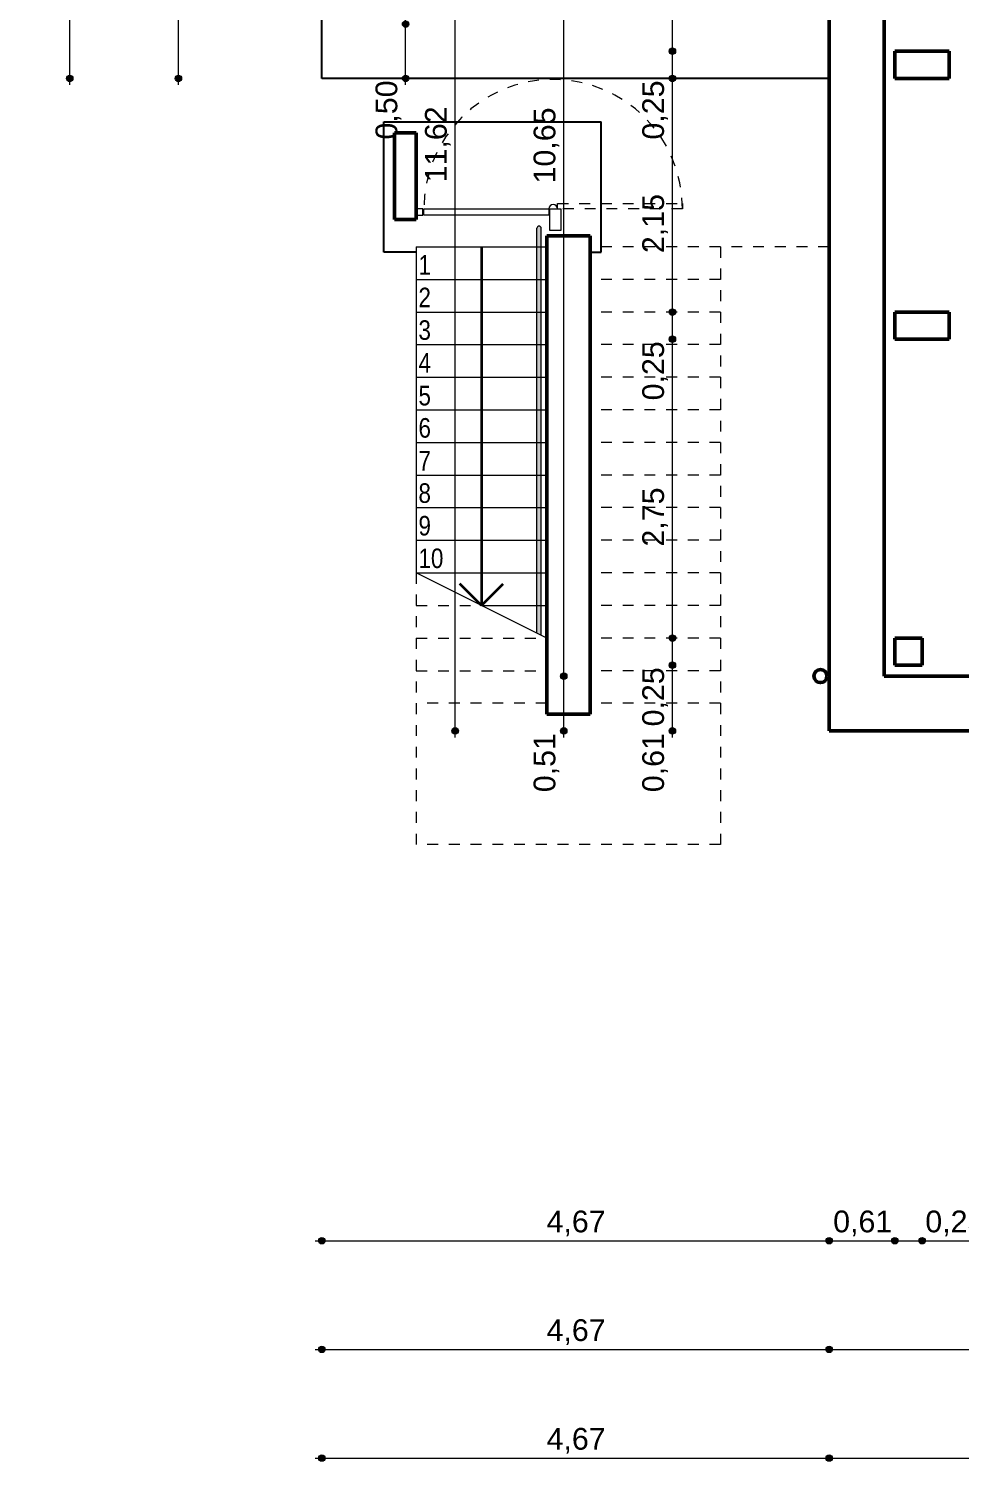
# Model space of a CAD drawing. Header units: metres. Extents: x -328 to 105, y 376 to 433.
# Drawn here: x -146.43 to -137.85, y 377.69 to 390.87 of the extents above; entities that cross this region are included whole.
import ezdxf

# ---------------------------------------------------------------- set-up
doc = ezdxf.new("R2010")
doc.units = ezdxf.units.M
doc.header["$MEASUREMENT"] = 0
doc.linetypes.add('Tratteggio 0.6-0.6 mm', pattern=[0.12, 0.06, -0.06])
for name, color, linetype in [('00 Muri SEZ 00', 7, 'Continuous'), ('00 NON sezionato 00', 7, 'Continuous'), ('00 Pilastri', 7, 'Continuous'), ('00 QuoteGEN 1_100', 7, 'Continuous'), ('00 Scala EXT Corrimano', 7, 'Continuous'), ('00 Scala EXT Gradini', 7, 'Continuous'), ('00 Scala PT Gradini', 7, 'Continuous'), ('00 ScalaEXT Cancello', 7, 'Continuous'), ('00 ScalaEXT Muri SEZ', 7, 'Continuous'), ('00 ScalaEXT NON Sezionato', 7, 'Continuous')]:
    doc.layers.add(name, color=color, linetype=linetype)
doc.styles.add('GENERATED_STYLE_1', font='')
doc.styles.add('GENERATED_STYLE_2', font='')
doc.styles.get('GENERATED_STYLE_1').set_extended_font_data('Arial')
doc.styles.get('GENERATED_STYLE_2').set_extended_font_data('Arial Narrow')
doc.dimstyles.new('GENERATED_STYLE__1', dxfattribs={"dimtxt": 0.2, "dimasz": 0.114, "dimexe": 0.18, "dimexo": 0.0625, "dimgap": 0.09, "dimtad": 1, "dimtih": 1, "dimtoh": 1, "dimzin": 0, "dimdsep": 46, "dimtxsty": 'GENERATED_STYLE_1', "dimblk": 'ARROWHEAD_11', "dimblk1": 'ARROWHEAD_11', "dimblk2": 'ARROWHEAD_11', "dimcen": 0.09, "dimse1": 1, "dimse2": 1, "dimclrd": 10, "dimclre": 10, "dimclrt": 10, "dimazin": 0, "dimtfac": 1, "dimtdec": 4, "dimtmove": 0, "dimatfit": 3, "dimfxl": 1, "dimtolj": 1, "dimtzin": 0, "dimarcsym": 0})
doc.dimstyles.new('GENERATED_STYLE__3', dxfattribs={"dimtxt": 0.2, "dimasz": 0.114, "dimexe": 0.18, "dimexo": 0.0625, "dimgap": 0.09, "dimtad": 1, "dimzin": 0, "dimdsep": 46, "dimtxsty": 'GENERATED_STYLE_1', "dimblk": 'ARROWHEAD_11', "dimblk1": 'ARROWHEAD_11', "dimblk2": 'ARROWHEAD_11', "dimcen": 0.09, "dimse1": 1, "dimse2": 1, "dimclrd": 10, "dimclre": 10, "dimclrt": 10, "dimazin": 0, "dimtfac": 1, "dimtdec": 4, "dimtmove": 0, "dimatfit": 3, "dimfxl": 1, "dimtolj": 1, "dimtzin": 0, "dimarcsym": 0})
doc.dimstyles.new('GENERATED_STYLE__4', dxfattribs={"dimtxt": 0.2, "dimasz": 0.114, "dimexe": 0.18, "dimexo": 0.0625, "dimgap": 0.09, "dimtad": 1, "dimzin": 0, "dimdsep": 46, "dimtxsty": 'GENERATED_STYLE_1', "dimblk": 'ARROWHEAD_11', "dimblk1": 'ARROWHEAD_11', "dimblk2": 'ARROWHEAD_11', "dimcen": 0.09, "dimse1": 1, "dimse2": 1, "dimclrd": 10, "dimclre": 10, "dimclrt": 10, "dimazin": 0, "dimtfac": 1, "dimtdec": 4, "dimtmove": 2, "dimatfit": 3, "dimfxl": 1, "dimtolj": 1, "dimtzin": 0, "dimarcsym": 0})
doc.dimstyles.new('GENERATED_STYLE__5', dxfattribs={"dimtxt": 0.25, "dimasz": 0.114, "dimexe": 0.18, "dimexo": 0.0625, "dimgap": 0.09, "dimtad": 1, "dimzin": 0, "dimdsep": 46, "dimtxsty": 'GENERATED_STYLE_1', "dimblk": 'ARROWHEAD_11', "dimblk1": 'ARROWHEAD_11', "dimblk2": 'ARROWHEAD_11', "dimcen": 0.09, "dimse1": 1, "dimse2": 1, "dimclrd": 10, "dimclre": 10, "dimclrt": 10, "dimazin": 0, "dimtfac": 1, "dimtdec": 4, "dimtmove": 0, "dimatfit": 3, "dimfxl": 1, "dimtolj": 1, "dimtzin": 0, "dimarcsym": 0})

# ---------------------------------------------------------------- blocks, each defined once
blk = doc.blocks.new('Linea_4', base_point=(-142.261, 388.867))
at = {"layer": '00 Scala EXT Gradini', "color": 181, "linetype": 'Continuous', "lineweight": 35}
for p, q in [((-142.261, 388.867), (-142.261, 385.567)), ((-142.261, 385.567), (-142.461, 385.767)), ((-142.261, 385.567), (-142.061, 385.767))]:
    blk.add_line(p, q, dxfattribs=at)
blk = doc.blocks.new('*D37')
at = {"layer": '00 QuoteGEN 1_100', "linetype": 'Continuous', "lineweight": 18}
for points in [[(-140.534, 385.017), (-140.532, 385.005), (-140.525, 384.995), (-140.515, 384.989), (-140.504, 384.987), (-140.492, 384.989), (-140.483, 384.995), (-140.476, 385.005), (-140.474, 385.017), (-140.476, 385.028), (-140.483, 385.038), (-140.492, 385.044), (-140.504, 385.047), (-140.515, 385.044), (-140.525, 385.038), (-140.532, 385.028)], [(-140.534, 384.412), (-140.532, 384.4), (-140.525, 384.39), (-140.515, 384.384), (-140.504, 384.382), (-140.492, 384.384), (-140.483, 384.39), (-140.476, 384.4), (-140.474, 384.412), (-140.476, 384.423), (-140.483, 384.433), (-140.492, 384.439), (-140.504, 384.442), (-140.515, 384.439), (-140.525, 384.433), (-140.532, 384.423)]]:
    blk.add_hatch(color=10, dxfattribs=at).paths.add_polyline_path(points)
at = {"layer": '00 QuoteGEN 1_100', "color": 10, "linetype": 'Continuous', "lineweight": 18}
for p, q in [((-140.504, 384.442), (-140.504, 384.987)), ((-140.504, 384.352), (-140.504, 384.382))]:
    blk.add_line(p, q, dxfattribs=at)
for centre in [(-140.504, 385.017), (-140.504, 384.412)]:
    blk.add_circle(centre, 0.03, dxfattribs=at)
at = {"layer": '00 QuoteGEN 1_100', "color": 10, "lineweight": 18, "char_height": 0.2, "attachment_point": 7, "rotation": 90, "style": 'GENERATED_STYLE_1'}
for s, insert in [('\\A1;{\\pql;\\fArial|b0|i0|c0|p34;0,25}', (-140.544, 384.454)), ('\\A1;{\\pql;\\fArial|b0|i0|c0|p34;0,61}', (-140.544, 383.849))]:
    blk.add_mtext(s, dxfattribs=dict(at, insert=insert))
blk = doc.blocks.new('ARROWHEAD_11')
at = {"color": 0, "linetype": 'Continuous', "lineweight": 0}
blk.add_line((0, 0), (-1, 0), dxfattribs=at)
at = {"color": 0, "linetype": 'Continuous', "lineweight": 0, "const_width": 0.25, "flags": 128}
blk.add_lwpolyline([(-0.125, 0, 1), (0.125, 0, 1)], format="xyb", close=True, dxfattribs=at)
blk = doc.blocks.new('*D38')
at = {"layer": '00 QuoteGEN 1_100', "linetype": 'Continuous', "lineweight": 18}
for points in [[(-140.534, 385.267), (-140.532, 385.255), (-140.525, 385.245), (-140.515, 385.239), (-140.504, 385.237), (-140.492, 385.239), (-140.483, 385.245), (-140.476, 385.255), (-140.474, 385.267), (-140.476, 385.278), (-140.483, 385.288), (-140.492, 385.294), (-140.504, 385.297), (-140.515, 385.294), (-140.525, 385.288), (-140.532, 385.278)], [(-140.534, 385.017), (-140.532, 385.005), (-140.525, 384.995), (-140.515, 384.989), (-140.504, 384.987), (-140.492, 384.989), (-140.483, 384.995), (-140.476, 385.005), (-140.474, 385.017), (-140.476, 385.028), (-140.483, 385.038), (-140.492, 385.044), (-140.504, 385.047), (-140.515, 385.044), (-140.525, 385.038), (-140.532, 385.028)]]:
    blk.add_hatch(color=10, dxfattribs=at).paths.add_polyline_path(points)
at = {"layer": '00 QuoteGEN 1_100', "color": 10, "linetype": 'Continuous', "lineweight": 18}
blk.add_line((-140.504, 385.047), (-140.504, 385.237), dxfattribs=at)
for centre in [(-140.504, 385.267), (-140.504, 385.017)]:
    blk.add_circle(centre, 0.03, dxfattribs=at)
blk = doc.blocks.new('*D39')
at = {"layer": '00 QuoteGEN 1_100', "linetype": 'Continuous', "lineweight": 18}
for points in [[(-140.534, 388.017), (-140.532, 388.005), (-140.525, 387.995), (-140.515, 387.989), (-140.504, 387.987), (-140.492, 387.989), (-140.483, 387.995), (-140.476, 388.005), (-140.474, 388.017), (-140.476, 388.028), (-140.483, 388.038), (-140.492, 388.044), (-140.504, 388.047), (-140.515, 388.044), (-140.525, 388.038), (-140.532, 388.028)], [(-140.534, 385.267), (-140.532, 385.255), (-140.525, 385.245), (-140.515, 385.239), (-140.504, 385.237), (-140.492, 385.239), (-140.483, 385.245), (-140.476, 385.255), (-140.474, 385.267), (-140.476, 385.278), (-140.483, 385.288), (-140.492, 385.294), (-140.504, 385.297), (-140.515, 385.294), (-140.525, 385.288), (-140.532, 385.278)]]:
    blk.add_hatch(color=10, dxfattribs=at).paths.add_polyline_path(points)
at = {"layer": '00 QuoteGEN 1_100', "color": 10, "linetype": 'Continuous', "lineweight": 18}
blk.add_line((-140.504, 385.297), (-140.504, 387.987), dxfattribs=at)
for centre in [(-140.504, 388.017), (-140.504, 385.267)]:
    blk.add_circle(centre, 0.03, dxfattribs=at)
at = {"layer": '00 QuoteGEN 1_100', "color": 10, "lineweight": 18, "char_height": 0.2, "attachment_point": 7, "rotation": 90, "style": 'GENERATED_STYLE_1'}
for s, insert in [('\\A1;{\\pql;\\fArial|b0|i0|c0|p34;0,25}', (-140.544, 387.454)), ('\\A1;{\\pql;\\fArial|b0|i0|c0|p34;2,75}', (-140.544, 386.109))]:
    blk.add_mtext(s, dxfattribs=dict(at, insert=insert))
blk = doc.blocks.new('*D40')
at = {"layer": '00 QuoteGEN 1_100', "linetype": 'Continuous', "lineweight": 18}
for points in [[(-140.534, 388.267), (-140.532, 388.255), (-140.525, 388.245), (-140.515, 388.239), (-140.504, 388.237), (-140.492, 388.239), (-140.483, 388.245), (-140.476, 388.255), (-140.474, 388.267), (-140.476, 388.278), (-140.483, 388.288), (-140.492, 388.294), (-140.504, 388.297), (-140.515, 388.294), (-140.525, 388.288), (-140.532, 388.278)], [(-140.534, 388.017), (-140.532, 388.005), (-140.525, 387.995), (-140.515, 387.989), (-140.504, 387.987), (-140.492, 387.989), (-140.483, 387.995), (-140.476, 388.005), (-140.474, 388.017), (-140.476, 388.028), (-140.483, 388.038), (-140.492, 388.044), (-140.504, 388.047), (-140.515, 388.044), (-140.525, 388.038), (-140.532, 388.028)]]:
    blk.add_hatch(color=10, dxfattribs=at).paths.add_polyline_path(points)
at = {"layer": '00 QuoteGEN 1_100', "color": 10, "linetype": 'Continuous', "lineweight": 18}
blk.add_line((-140.504, 388.047), (-140.504, 388.237), dxfattribs=at)
for centre in [(-140.504, 388.267), (-140.504, 388.017)]:
    blk.add_circle(centre, 0.03, dxfattribs=at)
blk = doc.blocks.new('*D41')
at = {"layer": '00 QuoteGEN 1_100', "linetype": 'Continuous', "lineweight": 18}
for points in [[(-140.534, 390.417), (-140.532, 390.405), (-140.525, 390.395), (-140.515, 390.389), (-140.504, 390.387), (-140.492, 390.389), (-140.483, 390.395), (-140.476, 390.405), (-140.474, 390.417), (-140.476, 390.428), (-140.483, 390.438), (-140.492, 390.444), (-140.504, 390.447), (-140.515, 390.444), (-140.525, 390.438), (-140.532, 390.428)], [(-140.534, 388.267), (-140.532, 388.255), (-140.525, 388.245), (-140.515, 388.239), (-140.504, 388.237), (-140.492, 388.239), (-140.483, 388.245), (-140.476, 388.255), (-140.474, 388.267), (-140.476, 388.278), (-140.483, 388.288), (-140.492, 388.294), (-140.504, 388.297), (-140.515, 388.294), (-140.525, 388.288), (-140.532, 388.278)]]:
    blk.add_hatch(color=10, dxfattribs=at).paths.add_polyline_path(points)
at = {"layer": '00 QuoteGEN 1_100', "color": 10, "linetype": 'Continuous', "lineweight": 18}
blk.add_line((-140.504, 388.297), (-140.504, 390.387), dxfattribs=at)
for centre in [(-140.504, 390.417), (-140.504, 388.267)]:
    blk.add_circle(centre, 0.03, dxfattribs=at)
at = {"layer": '00 QuoteGEN 1_100', "color": 10, "lineweight": 18, "char_height": 0.2, "attachment_point": 7, "rotation": 90, "style": 'GENERATED_STYLE_1'}
for s, insert in [('\\A1;{\\pql;\\fArial|b0|i0|c0|p34;0,25}', (-140.544, 389.854)), ('\\A1;{\\pql;\\fArial|b0|i0|c0|p34;2,15}', (-140.544, 388.809))]:
    blk.add_mtext(s, dxfattribs=dict(at, insert=insert))
blk = doc.blocks.new('*D42')
at = {"layer": '00 QuoteGEN 1_100', "linetype": 'Continuous', "lineweight": 18}
for points in [[(-140.534, 390.667), (-140.532, 390.655), (-140.525, 390.645), (-140.515, 390.639), (-140.504, 390.637), (-140.492, 390.639), (-140.483, 390.645), (-140.476, 390.655), (-140.474, 390.667), (-140.476, 390.678), (-140.483, 390.688), (-140.492, 390.694), (-140.504, 390.697), (-140.515, 390.694), (-140.525, 390.688), (-140.532, 390.678)], [(-140.534, 390.417), (-140.532, 390.405), (-140.525, 390.395), (-140.515, 390.389), (-140.504, 390.387), (-140.492, 390.389), (-140.483, 390.395), (-140.476, 390.405), (-140.474, 390.417), (-140.476, 390.428), (-140.483, 390.438), (-140.492, 390.444), (-140.504, 390.447), (-140.515, 390.444), (-140.525, 390.438), (-140.532, 390.428)]]:
    blk.add_hatch(color=10, dxfattribs=at).paths.add_polyline_path(points)
at = {"layer": '00 QuoteGEN 1_100', "color": 10, "linetype": 'Continuous', "lineweight": 18}
blk.add_line((-140.504, 390.447), (-140.504, 390.637), dxfattribs=at)
for centre in [(-140.504, 390.667), (-140.504, 390.417)]:
    blk.add_circle(centre, 0.03, dxfattribs=at)
blk = doc.blocks.new('*D43')
at = {"layer": '00 QuoteGEN 1_100', "linetype": 'Continuous', "lineweight": 18}
for points in [[(-140.534, 395.217), (-140.532, 395.205), (-140.525, 395.195), (-140.515, 395.189), (-140.504, 395.187), (-140.492, 395.189), (-140.483, 395.195), (-140.476, 395.205), (-140.474, 395.217), (-140.476, 395.228), (-140.483, 395.238), (-140.492, 395.244), (-140.504, 395.247), (-140.515, 395.244), (-140.525, 395.238), (-140.532, 395.228)], [(-140.534, 390.667), (-140.532, 390.655), (-140.525, 390.645), (-140.515, 390.639), (-140.504, 390.637), (-140.492, 390.639), (-140.483, 390.645), (-140.476, 390.655), (-140.474, 390.667), (-140.476, 390.678), (-140.483, 390.688), (-140.492, 390.694), (-140.504, 390.697), (-140.515, 390.694), (-140.525, 390.688), (-140.532, 390.678)]]:
    blk.add_hatch(color=10, dxfattribs=at).paths.add_polyline_path(points)
at = {"layer": '00 QuoteGEN 1_100', "color": 10, "linetype": 'Continuous', "lineweight": 18}
blk.add_line((-140.504, 390.697), (-140.504, 395.187), dxfattribs=at)
for centre in [(-140.504, 395.217), (-140.504, 390.667)]:
    blk.add_circle(centre, 0.03, dxfattribs=at)
at = {"layer": '00 QuoteGEN 1_100', "color": 10, "lineweight": 18, "char_height": 0.2, "attachment_point": 7, "rotation": 90, "style": 'GENERATED_STYLE_1'}
for s, insert in [('\\A1;{\\pql;\\fArial|b0|i0|c0|p34;0,25}', (-140.544, 394.654)), ('\\A1;{\\pql;\\fArial|b0|i0|c0|p34;4,55}', (-140.544, 392.409))]:
    blk.add_mtext(s, dxfattribs=dict(at, insert=insert))
blk = doc.blocks.new('*D46')
at = {"layer": '00 QuoteGEN 1_100', "linetype": 'Continuous', "lineweight": 18}
for points in [[(-141.534, 384.917), (-141.532, 384.905), (-141.525, 384.895), (-141.515, 384.889), (-141.504, 384.887), (-141.492, 384.889), (-141.483, 384.895), (-141.476, 384.905), (-141.474, 384.917), (-141.476, 384.928), (-141.483, 384.938), (-141.492, 384.944), (-141.504, 384.947), (-141.515, 384.944), (-141.525, 384.938), (-141.532, 384.928)], [(-141.534, 384.412), (-141.532, 384.4), (-141.525, 384.39), (-141.515, 384.384), (-141.504, 384.382), (-141.492, 384.384), (-141.483, 384.39), (-141.476, 384.4), (-141.474, 384.412), (-141.476, 384.423), (-141.483, 384.433), (-141.492, 384.439), (-141.504, 384.442), (-141.515, 384.439), (-141.525, 384.433), (-141.532, 384.423)]]:
    blk.add_hatch(color=10, dxfattribs=at).paths.add_polyline_path(points)
at = {"layer": '00 QuoteGEN 1_100', "color": 10, "linetype": 'Continuous', "lineweight": 18}
for p, q in [((-141.504, 384.442), (-141.504, 384.887)), ((-141.504, 384.352), (-141.504, 384.382))]:
    blk.add_line(p, q, dxfattribs=at)
for centre in [(-141.504, 384.917), (-141.504, 384.412)]:
    blk.add_circle(centre, 0.03, dxfattribs=at)
at = {"layer": '00 QuoteGEN 1_100', "color": 10, "lineweight": 18, "insert": (-141.544, 383.849), "char_height": 0.2, "attachment_point": 7, "rotation": 90, "style": 'GENERATED_STYLE_1'}
blk.add_mtext('\\A1;{\\pql;\\fArial|b0|i0|c0|p34;0,51}', dxfattribs=at)
blk = doc.blocks.new('*D47')
at = {"layer": '00 QuoteGEN 1_100', "linetype": 'Continuous', "lineweight": 18}
for points in [[(-141.534, 395.567), (-141.532, 395.555), (-141.525, 395.545), (-141.515, 395.539), (-141.504, 395.537), (-141.492, 395.539), (-141.483, 395.545), (-141.476, 395.555), (-141.474, 395.567), (-141.476, 395.578), (-141.483, 395.588), (-141.492, 395.594), (-141.504, 395.597), (-141.515, 395.594), (-141.525, 395.588), (-141.532, 395.578)], [(-141.534, 384.917), (-141.532, 384.905), (-141.525, 384.895), (-141.515, 384.889), (-141.504, 384.887), (-141.492, 384.889), (-141.483, 384.895), (-141.476, 384.905), (-141.474, 384.917), (-141.476, 384.928), (-141.483, 384.938), (-141.492, 384.944), (-141.504, 384.947), (-141.515, 384.944), (-141.525, 384.938), (-141.532, 384.928)]]:
    blk.add_hatch(color=10, dxfattribs=at).paths.add_polyline_path(points)
at = {"layer": '00 QuoteGEN 1_100', "color": 10, "linetype": 'Continuous', "lineweight": 18}
blk.add_line((-141.504, 384.947), (-141.504, 395.537), dxfattribs=at)
for centre in [(-141.504, 395.567), (-141.504, 384.917)]:
    blk.add_circle(centre, 0.03, dxfattribs=at)
at = {"layer": '00 QuoteGEN 1_100', "color": 10, "lineweight": 18, "char_height": 0.2, "attachment_point": 7, "rotation": 90, "style": 'GENERATED_STYLE_1'}
for s, insert in [('\\A1;{\\pql;\\fArial|b0|i0|c0|p34;0,46}', (-141.544, 395.004)), ('\\A1;{\\pql;\\fArial|b0|i0|c0|p34;10,65}', (-141.544, 389.45))]:
    blk.add_mtext(s, dxfattribs=dict(at, insert=insert))
blk = doc.blocks.new('*D49')
at = {"layer": '00 QuoteGEN 1_100', "linetype": 'Continuous', "lineweight": 18}
for points in [[(-142.534, 396.027), (-142.532, 396.015), (-142.525, 396.005), (-142.515, 395.999), (-142.504, 395.997), (-142.492, 395.999), (-142.483, 396.005), (-142.476, 396.015), (-142.474, 396.027), (-142.476, 396.038), (-142.483, 396.048), (-142.492, 396.054), (-142.504, 396.057), (-142.515, 396.054), (-142.525, 396.048), (-142.532, 396.038)], [(-142.534, 384.412), (-142.532, 384.4), (-142.525, 384.39), (-142.515, 384.384), (-142.504, 384.382), (-142.492, 384.384), (-142.483, 384.39), (-142.476, 384.4), (-142.474, 384.412), (-142.476, 384.423), (-142.483, 384.433), (-142.492, 384.439), (-142.504, 384.442), (-142.515, 384.439), (-142.525, 384.433), (-142.532, 384.423)]]:
    blk.add_hatch(color=10, dxfattribs=at).paths.add_polyline_path(points)
at = {"layer": '00 QuoteGEN 1_100', "color": 10, "linetype": 'Continuous', "lineweight": 18}
for p, q in [((-142.504, 396.057), (-142.504, 396.087)), ((-142.504, 384.442), (-142.504, 395.997)), ((-142.504, 384.352), (-142.504, 384.382))]:
    blk.add_line(p, q, dxfattribs=at)
for centre in [(-142.504, 396.027), (-142.504, 384.412)]:
    blk.add_circle(centre, 0.03, dxfattribs=at)
at = {"layer": '00 QuoteGEN 1_100', "color": 10, "lineweight": 18, "insert": (-142.544, 389.46), "char_height": 0.2, "attachment_point": 7, "rotation": 90, "style": 'GENERATED_STYLE_1'}
blk.add_mtext('\\A1;{\\pql;\\fArial|b0|i0|c0|p34;11,62}', dxfattribs=at)
blk = doc.blocks.new('*D50')
at = {"layer": '00 QuoteGEN 1_100', "linetype": 'Continuous', "lineweight": 18}
for points in [[(-145.081, 397.742), (-145.079, 397.73), (-145.072, 397.72), (-145.062, 397.714), (-145.051, 397.712), (-145.04, 397.714), (-145.03, 397.72), (-145.023, 397.73), (-145.021, 397.742), (-145.023, 397.753), (-145.03, 397.763), (-145.04, 397.769), (-145.051, 397.772), (-145.062, 397.769), (-145.072, 397.763), (-145.079, 397.753)], [(-145.081, 390.417), (-145.079, 390.405), (-145.072, 390.395), (-145.062, 390.389), (-145.051, 390.387), (-145.04, 390.389), (-145.03, 390.395), (-145.023, 390.405), (-145.021, 390.417), (-145.023, 390.428), (-145.03, 390.438), (-145.04, 390.444), (-145.051, 390.447), (-145.062, 390.444), (-145.072, 390.438), (-145.079, 390.428)]]:
    blk.add_hatch(color=10, dxfattribs=at).paths.add_polyline_path(points)
at = {"layer": '00 QuoteGEN 1_100', "color": 10, "linetype": 'Continuous', "lineweight": 18}
for p, q in [((-145.051, 390.447), (-145.051, 397.712)), ((-145.051, 390.357), (-145.051, 390.387))]:
    blk.add_line(p, q, dxfattribs=at)
for centre in [(-145.051, 397.742), (-145.051, 390.417)]:
    blk.add_circle(centre, 0.03, dxfattribs=at)
at = {"layer": '00 QuoteGEN 1_100', "color": 10, "lineweight": 18, "insert": (-145.101, 393.746), "char_height": 0.25, "attachment_point": 7, "rotation": 90, "style": 'GENERATED_STYLE_1'}
blk.add_mtext('\\A1;{\\pql;\\fArial|b0|i0|c0|p34;7,33}', dxfattribs=at)
blk = doc.blocks.new('*D52')
at = {"layer": '00 QuoteGEN 1_100', "linetype": 'Continuous', "lineweight": 18}
for points in [[(-143.761, 378.722), (-143.759, 378.71), (-143.752, 378.701), (-143.742, 378.694), (-143.731, 378.692), (-143.719, 378.694), (-143.71, 378.701), (-143.703, 378.71), (-143.701, 378.722), (-143.703, 378.733), (-143.71, 378.743), (-143.719, 378.75), (-143.731, 378.752), (-143.742, 378.75), (-143.752, 378.743), (-143.759, 378.733)], [(-139.091, 378.722), (-139.089, 378.71), (-139.082, 378.701), (-139.072, 378.694), (-139.061, 378.692), (-139.049, 378.694), (-139.04, 378.701), (-139.033, 378.71), (-139.031, 378.722), (-139.033, 378.733), (-139.04, 378.743), (-139.049, 378.75), (-139.061, 378.752), (-139.072, 378.75), (-139.082, 378.743), (-139.089, 378.733)]]:
    blk.add_hatch(color=10, dxfattribs=at).paths.add_polyline_path(points)
at = {"layer": '00 QuoteGEN 1_100', "color": 10, "linetype": 'Continuous', "lineweight": 18}
for p, q in [((-143.791, 378.722), (-143.761, 378.722)), ((-143.701, 378.722), (-139.091, 378.722))]:
    blk.add_line(p, q, dxfattribs=at)
for centre in [(-143.731, 378.722), (-139.061, 378.722)]:
    blk.add_circle(centre, 0.03, dxfattribs=at)
at = {"layer": '00 QuoteGEN 1_100', "color": 10, "lineweight": 18, "insert": (-141.662, 378.762), "char_height": 0.2, "attachment_point": 7, "style": 'GENERATED_STYLE_1'}
blk.add_mtext('\\A1;{\\pql;\\fArial|b0|i0|c0|p34;4,67}', dxfattribs=at)
blk = doc.blocks.new('*D53')
at = {"layer": '00 QuoteGEN 1_100', "linetype": 'Continuous', "lineweight": 18}
for points in [[(-139.091, 378.722), (-139.089, 378.71), (-139.082, 378.701), (-139.072, 378.694), (-139.061, 378.692), (-139.049, 378.694), (-139.04, 378.701), (-139.033, 378.71), (-139.031, 378.722), (-139.033, 378.733), (-139.04, 378.743), (-139.049, 378.75), (-139.061, 378.752), (-139.072, 378.75), (-139.082, 378.743), (-139.089, 378.733)], [(-129.511, 378.722), (-129.509, 378.71), (-129.502, 378.701), (-129.492, 378.694), (-129.481, 378.692), (-129.469, 378.694), (-129.46, 378.701), (-129.453, 378.71), (-129.451, 378.722), (-129.453, 378.733), (-129.46, 378.743), (-129.469, 378.75), (-129.481, 378.752), (-129.492, 378.75), (-129.502, 378.743), (-129.509, 378.733)]]:
    blk.add_hatch(color=10, dxfattribs=at).paths.add_polyline_path(points)
at = {"layer": '00 QuoteGEN 1_100', "color": 10, "linetype": 'Continuous', "lineweight": 18}
blk.add_line((-139.031, 378.722), (-129.511, 378.722), dxfattribs=at)
for centre in [(-139.061, 378.722), (-129.481, 378.722)]:
    blk.add_circle(centre, 0.03, dxfattribs=at)
at = {"layer": '00 QuoteGEN 1_100', "color": 10, "lineweight": 18, "insert": (-134.537, 378.762), "char_height": 0.2, "attachment_point": 7, "style": 'GENERATED_STYLE_1'}
blk.add_mtext('\\A1;{\\pql;\\fArial|b0|i0|c0|p34;9,58}', dxfattribs=at)
blk = doc.blocks.new('*D55')
at = {"layer": '00 QuoteGEN 1_100', "linetype": 'Continuous', "lineweight": 18}
for points in [[(-143.761, 379.722), (-143.759, 379.71), (-143.752, 379.701), (-143.742, 379.694), (-143.731, 379.692), (-143.719, 379.694), (-143.71, 379.701), (-143.703, 379.71), (-143.701, 379.722), (-143.703, 379.733), (-143.71, 379.743), (-143.719, 379.75), (-143.731, 379.752), (-143.742, 379.75), (-143.752, 379.743), (-143.759, 379.733)], [(-139.091, 379.722), (-139.089, 379.71), (-139.082, 379.701), (-139.072, 379.694), (-139.061, 379.692), (-139.049, 379.694), (-139.04, 379.701), (-139.033, 379.71), (-139.031, 379.722), (-139.033, 379.733), (-139.04, 379.743), (-139.049, 379.75), (-139.061, 379.752), (-139.072, 379.75), (-139.082, 379.743), (-139.089, 379.733)]]:
    blk.add_hatch(color=10, dxfattribs=at).paths.add_polyline_path(points)
at = {"layer": '00 QuoteGEN 1_100', "color": 10, "linetype": 'Continuous', "lineweight": 18}
for p, q in [((-143.791, 379.722), (-143.761, 379.722)), ((-143.701, 379.722), (-139.091, 379.722))]:
    blk.add_line(p, q, dxfattribs=at)
for centre in [(-143.731, 379.722), (-139.061, 379.722)]:
    blk.add_circle(centre, 0.03, dxfattribs=at)
at = {"layer": '00 QuoteGEN 1_100', "color": 10, "lineweight": 18, "insert": (-141.662, 379.762), "char_height": 0.2, "attachment_point": 7, "style": 'GENERATED_STYLE_1'}
blk.add_mtext('\\A1;{\\pql;\\fArial|b0|i0|c0|p34;4,67}', dxfattribs=at)
blk = doc.blocks.new('*D56')
at = {"layer": '00 QuoteGEN 1_100', "linetype": 'Continuous', "lineweight": 18}
for points in [[(-139.091, 379.722), (-139.089, 379.71), (-139.082, 379.701), (-139.072, 379.694), (-139.061, 379.692), (-139.049, 379.694), (-139.04, 379.701), (-139.033, 379.71), (-139.031, 379.722), (-139.033, 379.733), (-139.04, 379.743), (-139.049, 379.75), (-139.061, 379.752), (-139.072, 379.75), (-139.082, 379.743), (-139.089, 379.733)], [(-138.486, 379.722), (-138.484, 379.71), (-138.477, 379.701), (-138.467, 379.694), (-138.456, 379.692), (-138.444, 379.694), (-138.435, 379.701), (-138.428, 379.71), (-138.426, 379.722), (-138.428, 379.733), (-138.435, 379.743), (-138.444, 379.75), (-138.456, 379.752), (-138.467, 379.75), (-138.477, 379.743), (-138.484, 379.733)]]:
    blk.add_hatch(color=10, dxfattribs=at).paths.add_polyline_path(points)
at = {"layer": '00 QuoteGEN 1_100', "color": 10, "linetype": 'Continuous', "lineweight": 18}
blk.add_line((-139.031, 379.722), (-138.486, 379.722), dxfattribs=at)
for centre in [(-139.061, 379.722), (-138.456, 379.722)]:
    blk.add_circle(centre, 0.03, dxfattribs=at)
at = {"layer": '00 QuoteGEN 1_100', "color": 10, "lineweight": 18, "insert": (-139.024, 379.762), "char_height": 0.2, "attachment_point": 7, "style": 'GENERATED_STYLE_1'}
blk.add_mtext('\\A1;{\\pql;\\fArial|b0|i0|c0|p34;0,61}', dxfattribs=at)
blk = doc.blocks.new('*D57')
at = {"layer": '00 QuoteGEN 1_100', "linetype": 'Continuous', "lineweight": 18}
for points in [[(-138.486, 379.722), (-138.484, 379.71), (-138.477, 379.701), (-138.467, 379.694), (-138.456, 379.692), (-138.444, 379.694), (-138.435, 379.701), (-138.428, 379.71), (-138.426, 379.722), (-138.428, 379.733), (-138.435, 379.743), (-138.444, 379.75), (-138.456, 379.752), (-138.467, 379.75), (-138.477, 379.743), (-138.484, 379.733)], [(-138.236, 379.722), (-138.234, 379.71), (-138.227, 379.701), (-138.217, 379.694), (-138.206, 379.692), (-138.194, 379.694), (-138.185, 379.701), (-138.178, 379.71), (-138.176, 379.722), (-138.178, 379.733), (-138.185, 379.743), (-138.194, 379.75), (-138.206, 379.752), (-138.217, 379.75), (-138.227, 379.743), (-138.234, 379.733)]]:
    blk.add_hatch(color=10, dxfattribs=at).paths.add_polyline_path(points)
at = {"layer": '00 QuoteGEN 1_100', "color": 10, "linetype": 'Continuous', "lineweight": 18}
blk.add_line((-138.426, 379.722), (-138.236, 379.722), dxfattribs=at)
for centre in [(-138.456, 379.722), (-138.206, 379.722)]:
    blk.add_circle(centre, 0.03, dxfattribs=at)
blk = doc.blocks.new('*D58')
at = {"layer": '00 QuoteGEN 1_100', "linetype": 'Continuous', "lineweight": 18}
for points in [[(-138.236, 379.722), (-138.234, 379.71), (-138.227, 379.701), (-138.217, 379.694), (-138.206, 379.692), (-138.194, 379.694), (-138.185, 379.701), (-138.178, 379.71), (-138.176, 379.722), (-138.178, 379.733), (-138.185, 379.743), (-138.194, 379.75), (-138.206, 379.752), (-138.217, 379.75), (-138.227, 379.743), (-138.234, 379.733)], [(-134.286, 379.722), (-134.284, 379.71), (-134.277, 379.701), (-134.267, 379.694), (-134.256, 379.692), (-134.244, 379.694), (-134.235, 379.701), (-134.228, 379.71), (-134.226, 379.722), (-134.228, 379.733), (-134.235, 379.743), (-134.244, 379.75), (-134.256, 379.752), (-134.267, 379.75), (-134.277, 379.743), (-134.284, 379.733)]]:
    blk.add_hatch(color=10, dxfattribs=at).paths.add_polyline_path(points)
at = {"layer": '00 QuoteGEN 1_100', "color": 10, "linetype": 'Continuous', "lineweight": 18}
blk.add_line((-138.176, 379.722), (-134.286, 379.722), dxfattribs=at)
for centre in [(-138.206, 379.722), (-134.256, 379.722)]:
    blk.add_circle(centre, 0.03, dxfattribs=at)
at = {"layer": '00 QuoteGEN 1_100', "color": 10, "lineweight": 18, "char_height": 0.2, "attachment_point": 7, "style": 'GENERATED_STYLE_1'}
for s, insert in [('\\A1;{\\pql;\\fArial|b0|i0|c0|p34;0,25}', (-138.176, 379.762)), ('\\A1;{\\pql;\\fArial|b0|i0|c0|p34;3,95}', (-136.497, 379.762)), ('\\A1;{\\pql;\\fArial|b0|i0|c0|p34;0,25}', (-134.818, 379.762))]:
    blk.add_mtext(s, dxfattribs=dict(at, insert=insert))
blk = doc.blocks.new('*D108')
at = {"layer": '00 QuoteGEN 1_100', "linetype": 'Continuous', "lineweight": 18}
for points in [[(-142.989, 390.917), (-142.987, 390.905), (-142.98, 390.895), (-142.97, 390.889), (-142.959, 390.887), (-142.947, 390.889), (-142.938, 390.895), (-142.931, 390.905), (-142.929, 390.917), (-142.931, 390.928), (-142.938, 390.938), (-142.947, 390.944), (-142.959, 390.947), (-142.97, 390.944), (-142.98, 390.938), (-142.987, 390.928)], [(-142.989, 390.417), (-142.987, 390.405), (-142.98, 390.395), (-142.97, 390.389), (-142.959, 390.387), (-142.947, 390.389), (-142.938, 390.395), (-142.931, 390.405), (-142.929, 390.417), (-142.931, 390.428), (-142.938, 390.438), (-142.947, 390.444), (-142.959, 390.447), (-142.97, 390.444), (-142.98, 390.438), (-142.987, 390.428)]]:
    blk.add_hatch(color=10, dxfattribs=at).paths.add_polyline_path(points)
at = {"layer": '00 QuoteGEN 1_100', "color": 10, "linetype": 'Continuous', "lineweight": 18}
for p, q in [((-142.959, 390.947), (-142.959, 390.977)), ((-142.959, 390.447), (-142.959, 390.887)), ((-142.959, 390.357), (-142.959, 390.387))]:
    blk.add_line(p, q, dxfattribs=at)
for centre in [(-142.959, 390.917), (-142.959, 390.417)]:
    blk.add_circle(centre, 0.03, dxfattribs=at)
at = {"layer": '00 QuoteGEN 1_100', "color": 10, "lineweight": 18, "insert": (-142.999, 389.854), "char_height": 0.2, "attachment_point": 7, "rotation": 90, "style": 'GENERATED_STYLE_1'}
blk.add_mtext('\\A1;{\\pql;\\fArial|b0|i0|c0|p34;0,50}', dxfattribs=at)
blk = doc.blocks.new('*D110')
at = {"layer": '00 QuoteGEN 1_100', "linetype": 'Continuous', "lineweight": 18}
for points in [[(-143.761, 377.722), (-143.759, 377.71), (-143.752, 377.701), (-143.742, 377.694), (-143.731, 377.692), (-143.719, 377.694), (-143.71, 377.701), (-143.703, 377.71), (-143.701, 377.722), (-143.703, 377.733), (-143.71, 377.743), (-143.719, 377.75), (-143.731, 377.752), (-143.742, 377.75), (-143.752, 377.743), (-143.759, 377.733)], [(-139.091, 377.722), (-139.089, 377.71), (-139.082, 377.701), (-139.072, 377.694), (-139.061, 377.692), (-139.049, 377.694), (-139.04, 377.701), (-139.033, 377.71), (-139.031, 377.722), (-139.033, 377.733), (-139.04, 377.743), (-139.049, 377.75), (-139.061, 377.752), (-139.072, 377.75), (-139.082, 377.743), (-139.089, 377.733)]]:
    blk.add_hatch(color=10, dxfattribs=at).paths.add_polyline_path(points)
at = {"layer": '00 QuoteGEN 1_100', "color": 10, "linetype": 'Continuous', "lineweight": 18}
for p, q in [((-143.791, 377.722), (-143.761, 377.722)), ((-143.701, 377.722), (-139.091, 377.722))]:
    blk.add_line(p, q, dxfattribs=at)
for centre in [(-143.731, 377.722), (-139.061, 377.722)]:
    blk.add_circle(centre, 0.03, dxfattribs=at)
at = {"layer": '00 QuoteGEN 1_100', "color": 10, "lineweight": 18, "insert": (-141.662, 377.762), "char_height": 0.2, "attachment_point": 7, "style": 'GENERATED_STYLE_1'}
blk.add_mtext('\\A1;{\\pql;\\fArial|b0|i0|c0|p34;4,67}', dxfattribs=at)
blk = doc.blocks.new('*D111')
at = {"layer": '00 QuoteGEN 1_100', "linetype": 'Continuous', "lineweight": 18}
for points in [[(-139.091, 377.722), (-139.089, 377.71), (-139.082, 377.701), (-139.072, 377.694), (-139.061, 377.692), (-139.049, 377.694), (-139.04, 377.701), (-139.033, 377.71), (-139.031, 377.722), (-139.033, 377.733), (-139.04, 377.743), (-139.049, 377.75), (-139.061, 377.752), (-139.072, 377.75), (-139.082, 377.743), (-139.089, 377.733)], [(-119.611, 377.722), (-119.609, 377.71), (-119.602, 377.701), (-119.592, 377.694), (-119.581, 377.692), (-119.569, 377.694), (-119.56, 377.701), (-119.553, 377.71), (-119.551, 377.722), (-119.553, 377.733), (-119.56, 377.743), (-119.569, 377.75), (-119.581, 377.752), (-119.592, 377.75), (-119.602, 377.743), (-119.609, 377.733)]]:
    blk.add_hatch(color=10, dxfattribs=at).paths.add_polyline_path(points)
at = {"layer": '00 QuoteGEN 1_100', "color": 10, "linetype": 'Continuous', "lineweight": 18}
for p, q in [((-139.031, 377.722), (-119.611, 377.722)), ((-119.551, 377.722), (-119.521, 377.722))]:
    blk.add_line(p, q, dxfattribs=at)
for centre in [(-139.061, 377.722), (-119.581, 377.722)]:
    blk.add_circle(centre, 0.03, dxfattribs=at)
at = {"layer": '00 QuoteGEN 1_100', "color": 10, "lineweight": 18, "insert": (-129.663, 377.762), "char_height": 0.2, "attachment_point": 7, "style": 'GENERATED_STYLE_1'}
blk.add_mtext('\\A1;{\\pql;\\fArial|b0|i0|c0|p34;19,48}', dxfattribs=at)
blk = doc.blocks.new('*D112')
at = {"layer": '00 QuoteGEN 1_100', "linetype": 'Continuous', "lineweight": 18}
for points in [[(-146.081, 403.142), (-146.079, 403.13), (-146.072, 403.12), (-146.062, 403.114), (-146.051, 403.112), (-146.04, 403.114), (-146.03, 403.12), (-146.023, 403.13), (-146.021, 403.142), (-146.023, 403.153), (-146.03, 403.163), (-146.04, 403.169), (-146.051, 403.172), (-146.062, 403.169), (-146.072, 403.163), (-146.079, 403.153)], [(-146.081, 390.417), (-146.079, 390.405), (-146.072, 390.395), (-146.062, 390.389), (-146.051, 390.387), (-146.04, 390.389), (-146.03, 390.395), (-146.023, 390.405), (-146.021, 390.417), (-146.023, 390.428), (-146.03, 390.438), (-146.04, 390.444), (-146.051, 390.447), (-146.062, 390.444), (-146.072, 390.438), (-146.079, 390.428)]]:
    blk.add_hatch(color=10, dxfattribs=at).paths.add_polyline_path(points)
at = {"layer": '00 QuoteGEN 1_100', "color": 10, "linetype": 'Continuous', "lineweight": 18}
for p, q in [((-146.051, 403.172), (-146.051, 403.202)), ((-146.051, 390.447), (-146.051, 403.112)), ((-146.051, 390.357), (-146.051, 390.387))]:
    blk.add_line(p, q, dxfattribs=at)
for centre in [(-146.051, 403.142), (-146.051, 390.417)]:
    blk.add_circle(centre, 0.03, dxfattribs=at)
at = {"layer": '00 QuoteGEN 1_100', "color": 10, "lineweight": 18, "insert": (-146.101, 396.352), "char_height": 0.25, "attachment_point": 7, "rotation": 90, "style": 'GENERATED_STYLE_1'}
blk.add_mtext('\\A1;{\\pql;\\fArial|b0|i0|c0|p34;12,73}', dxfattribs=at)

msp = doc.modelspace()

# ---------------------------------------------------------------- hatches: boundary and pattern name
at = {"layer": '00 Scala EXT Corrimano', "linetype": 'Continuous', "lineweight": 18}
msp.add_hatch(color=95, dxfattribs=at).paths.add_polyline_path([(-141.751, 385.49), (-141.751, 385.312), (-141.711, 385.292), (-141.711, 385.49), (-141.711, 389.037, 1), (-141.751, 389.037)])

# ---------------------------------------------------------------- linework, layer by layer
at = {"layer": '00 Muri SEZ 00', "color": 1, "linetype": 'Continuous', "lineweight": 50}
for p, q in [((-139.061, 391.752), (-139.061, 384.412)), ((-138.556, 391.742), (-138.556, 384.917)), ((-138.556, 384.917), (-137.731, 384.917)), ((-139.061, 384.412), (-137.731, 384.412))]:
    msp.add_line(p, q, dxfattribs=at)
msp.add_circle((-139.141, 384.917), 0.06, dxfattribs=at)
at = {"layer": '00 NON sezionato 00', "color": 2, "linetype": 'Continuous', "lineweight": 25}
for p, q in [((-143.731, 390.417), (-143.731, 403.142)), ((-139.061, 390.417), (-143.731, 390.417)), ((-141.261, 388.817), (-141.161, 388.817))]:
    msp.add_line(p, q, dxfattribs=at)
at = {"layer": '00 Pilastri', "color": 1, "linetype": 'Continuous', "lineweight": 50}
for p, q in [((-138.456, 390.667), (-137.956, 390.667)), ((-138.456, 390.417), (-138.456, 390.667)), ((-137.956, 390.667), (-137.956, 390.417)), ((-137.956, 390.417), (-138.456, 390.417)), ((-138.456, 388.267), (-137.956, 388.267)), ((-138.456, 388.017), (-138.456, 388.267)), ((-137.956, 388.267), (-137.956, 388.017)), ((-137.956, 388.017), (-138.456, 388.017)), ((-138.456, 385.267), (-138.206, 385.267)), ((-138.456, 385.017), (-138.456, 385.267)), ((-138.206, 385.267), (-138.206, 385.017)), ((-138.206, 385.017), (-138.456, 385.017))]:
    msp.add_line(p, q, dxfattribs=at)
at = {"layer": '00 Scala EXT Corrimano', "color": 25, "linetype": 'Continuous', "lineweight": 18}
for p, q in [((-141.751, 385.312), (-141.751, 389.037)), ((-141.711, 385.292), (-141.711, 389.037))]:
    msp.add_line(p, q, dxfattribs=at)
msp.add_arc((-141.731, 389.037), 0.02, 0, 180, dxfattribs=at)
at = {"layer": '00 Scala EXT Gradini', "color": 73, "linetype": 'Continuous', "lineweight": 18}
for p, q in [((-142.861, 388.867), (-142.861, 385.867)), ((-142.861, 388.867), (-141.661, 388.867)), ((-142.861, 388.567), (-141.661, 388.567)), ((-142.861, 388.267), (-141.661, 388.267)), ((-142.861, 387.967), (-141.661, 387.967)), ((-142.861, 387.667), (-141.661, 387.667)), ((-142.861, 387.367), (-141.661, 387.367)), ((-142.861, 387.067), (-141.661, 387.067)), ((-142.861, 386.767), (-141.661, 386.767)), ((-142.861, 386.467), (-141.661, 386.467)), ((-142.861, 386.167), (-141.661, 386.167)), ((-142.861, 385.867), (-141.661, 385.867)), ((-141.661, 385.267), (-142.861, 385.867)), ((-142.261, 385.567), (-141.661, 385.567))]:
    msp.add_line(p, q, dxfattribs=at)
at = {"layer": '00 Scala EXT Gradini', "color": 73, "linetype": 'Tratteggio 0.6-0.6 mm', "lineweight": 18}
for p, q in [((-139.061, 388.867), (-141.261, 388.867)), ((-140.061, 388.867), (-140.061, 383.367)), ((-140.061, 388.567), (-141.261, 388.567)), ((-140.061, 388.267), (-141.261, 388.267)), ((-140.061, 387.967), (-141.261, 387.967)), ((-140.061, 387.667), (-141.261, 387.667)), ((-140.061, 387.367), (-141.261, 387.367)), ((-140.061, 387.067), (-141.261, 387.067)), ((-140.061, 386.767), (-141.261, 386.767)), ((-140.061, 386.467), (-141.261, 386.467)), ((-140.061, 386.167), (-141.261, 386.167)), ((-142.861, 385.867), (-142.861, 383.367)), ((-140.061, 385.867), (-141.261, 385.867)), ((-142.861, 385.567), (-142.261, 385.567)), ((-140.061, 385.567), (-141.261, 385.567)), ((-142.861, 385.267), (-141.661, 385.267)), ((-140.061, 385.267), (-141.261, 385.267)), ((-142.861, 384.967), (-141.661, 384.967)), ((-140.061, 384.967), (-141.261, 384.967)), ((-141.661, 384.667), (-142.861, 384.667)), ((-140.061, 384.667), (-141.261, 384.667)), ((-140.061, 383.367), (-142.861, 383.367))]:
    msp.add_line(p, q, dxfattribs=at)
at = {"layer": '00 ScalaEXT Cancello', "color": 74, "linetype": 'Continuous', "lineweight": 18}
for p, q in [((-142.801, 389.217), (-142.861, 389.217)), ((-142.861, 389.157), (-142.801, 389.157)), ((-142.801, 389.157), (-142.801, 389.217)), ((-142.791, 389.157), (-142.791, 389.217)), ((-142.791, 389.217), (-141.641, 389.217)), ((-141.641, 389.157), (-142.791, 389.157)), ((-141.641, 389.217), (-141.641, 389.157)), ((-141.631, 389.217), (-141.531, 389.217)), ((-141.631, 389.017), (-141.631, 389.217)), ((-141.531, 389.217), (-141.531, 389.017)), ((-141.531, 389.017), (-141.631, 389.017))]:
    msp.add_line(p, q, dxfattribs=at)
at = {"layer": '00 ScalaEXT Cancello', "color": 74, "linetype": 'Tratteggio 0.6-0.6 mm', "lineweight": 18}
for p, q in [((-141.561, 389.217), (-141.561, 389.267)), ((-141.561, 389.267), (-140.411, 389.267)), ((-140.411, 389.217), (-141.561, 389.217)), ((-140.411, 389.267), (-140.411, 389.217))]:
    msp.add_line(p, q, dxfattribs=at)
msp.add_arc((-141.601, 389.217), 1.19, 0, 180, dxfattribs=at)
at = {"layer": '00 ScalaEXT Cancello', "color": 74, "linetype": 'Continuous', "lineweight": 18}
msp.add_arc((-141.601, 389.217), 0.04, 0, 180, dxfattribs=at)
at = {"layer": '00 ScalaEXT Muri SEZ', "color": 1, "linetype": 'Continuous', "lineweight": 50}
for p, q in [((-142.861, 389.917), (-143.061, 389.917)), ((-143.061, 389.917), (-143.061, 389.117)), ((-142.861, 389.117), (-142.861, 389.917)), ((-143.061, 389.117), (-142.861, 389.117)), ((-141.661, 388.967), (-141.661, 384.567)), ((-141.661, 388.967), (-141.261, 388.967)), ((-141.261, 388.967), (-141.261, 384.567)), ((-141.261, 384.567), (-141.661, 384.567))]:
    msp.add_line(p, q, dxfattribs=at)
at = {"layer": '00 ScalaEXT NON Sezionato', "color": 2, "linetype": 'Continuous', "lineweight": 25}
for p, q in [((-143.161, 390.017), (-141.161, 390.017)), ((-143.161, 388.817), (-143.161, 390.017)), ((-141.161, 388.817), (-141.161, 390.017)), ((-142.861, 388.817), (-143.161, 388.817))]:
    msp.add_line(p, q, dxfattribs=at)

# ---------------------------------------------------------------- block references
at = {"layer": '00 Scala EXT Gradini', "color": 181, "linetype": 'Continuous', "lineweight": 35}
msp.add_blockref('Linea_4', (-142.261, 388.867), dxfattribs=at)

# ---------------------------------------------------------------- texts
at = {"layer": '00 Scala PT Gradini', "color": 36, "linetype": 'Continuous', "lineweight": 18, "char_height": 0.18, "attachment_point": 1, "style": 'GENERATED_STYLE_2'}
for s, insert in [('\\A1;{\\pql;\\fArial Narrow|b0|i0|c0|p34;1}', (-142.841, 388.791)), ('\\A1;{\\pql;\\fArial Narrow|b0|i0|c0|p34;2}', (-142.841, 388.491)), ('\\A1;{\\pql;\\fArial Narrow|b0|i0|c0|p34;3}', (-142.841, 388.191)), ('\\A1;{\\pql;\\fArial Narrow|b0|i0|c0|p34;4}', (-142.841, 387.89)), ('\\A1;{\\pql;\\fArial Narrow|b0|i0|c0|p34;5}', (-142.841, 387.588)), ('\\A1;{\\pql;\\fArial Narrow|b0|i0|c0|p34;6}', (-142.841, 387.291)), ('\\A1;{\\pql;\\fArial Narrow|b0|i0|c0|p34;7}', (-142.841, 386.988)), ('\\A1;{\\pql;\\fArial Narrow|b0|i0|c0|p34;8}', (-142.841, 386.691)), ('\\A1;{\\pql;\\fArial Narrow|b0|i0|c0|p34;9}', (-142.841, 386.391)), ('\\A1;{\\pql;\\fArial Narrow|b0|i0|c0|p34;10}', (-142.841, 386.091))]:
    msp.add_mtext(s, dxfattribs=dict(at, insert=insert))

# ---------------------------------------------------------------- dimensions: what is measured, and where the dimension line sits
at = {"layer": '00 QuoteGEN 1_100', "color": 10, "linetype": 'Continuous', "lineweight": 18}
for base, p1, p2, dimstyle, picture, middle in [((-146.051006401, 403.141534565), (-143.730792103, 390.416534565), (-143.730792103, 403.141534565), 'GENERATED_STYLE__5', '*D112', (-146.226006401, 396.771607033)), ((-145.051006401, 397.741534565), (-143.730792103, 390.416534565), (-143.530792103, 397.741534565), 'GENERATED_STYLE__5', '*D50', (-145.226006401, 394.071168325)), ((-142.503886051, 396.026534565), (-139.060792103, 384.411534565), (-139.015792103, 396.026534565), 'GENERATED_STYLE__4', '*D49', (-142.643886053, 389.795621333)), ((-141.504, 395.567), (-138.556, 384.917), (-138.556, 395.567), 'GENERATED_STYLE__4', '*D47', (-141.644, 389.786)), ((-140.504, 395.217), (-138.456, 390.667), (-138.456, 395.217), 'GENERATED_STYLE__3', '*D43', (-140.644, 392.669)), ((-142.959, 390.917), (-143.731, 390.417), (-143.481, 390.917), 'GENERATED_STYLE__3', '*D108', (-143.099, 390.114)), ((-140.504, 390.667), (-138.421, 390.417), (-138.456, 390.667), 'GENERATED_STYLE__3', '*D42', (-140.644, 390.114)), ((-140.504, 390.417), (-138.456, 388.267), (-138.421, 390.417), 'GENERATED_STYLE__3', '*D41', (-140.644, 389.069)), ((-140.504, 388.267), (-138.456, 388.017), (-138.456, 388.267), 'GENERATED_STYLE__3', '*D40', (-140.644, 387.714)), ((-140.504, 388.017), (-138.456, 385.267), (-138.456, 388.017), 'GENERATED_STYLE__3', '*D39', (-140.644, 386.369)), ((-140.504, 385.267), (-138.456, 385.017), (-138.456, 385.267), 'GENERATED_STYLE__3', '*D38', (-140.644, 384.714)), ((-141.503886051, 384.916534565), (-139.060792103, 384.411534565), (-138.555792103, 384.916534565), 'GENERATED_STYLE__3', '*D46', (-141.643886051, 384.109183575)), ((-140.503886051, 385.016534565), (-139.060792103, 384.411534565), (-138.455792103, 385.016534565), 'GENERATED_STYLE__3', '*D37', (-140.643886051, 384.109183575))]:
    dim = msp.add_linear_dim(base=base, p1=p1, p2=p2, angle=90, dimstyle=dimstyle, dxfattribs=at)
    dim.commit()
    dim.dimension.update_dxf_attribs({"geometry": picture, "text_midpoint": middle, "dimtype": 160, "text_rotation": 90})
for base, p1, p2, picture, middle in [((-139.061, 378.722), (-143.731, 390.417), (-139.061, 384.412), '*D52', (-141.402, 378.862)), ((-139.061, 379.722), (-143.731, 390.417), (-139.061, 384.412), '*D55', (-141.402, 379.862)), ((-139.061, 377.722), (-143.731, 390.417), (-139.061, 390.417), '*D110', (-141.402, 377.862)), ((-119.581, 377.722), (-139.061, 390.417), (-119.581, 381.992), '*D111', (-129.327, 377.862)), ((-138.455792103, 379.721875472), (-139.060792103, 384.411534565), (-138.455792103, 385.016534565), '*D56', (-138.764585101, 379.861875472)), ((-138.206, 379.722), (-138.456, 385.017), (-138.206, 385.017), '*D57', (-137.916, 379.862)), ((-134.256, 379.722), (-138.206, 385.017), (-134.256, 385.017), '*D58', (-136.237, 379.862)), ((-129.481, 378.722), (-139.061, 384.412), (-129.481, 381.992), '*D53', (-134.277, 378.862))]:
    dim = msp.add_linear_dim(base=base, p1=p1, p2=p2, dimstyle='GENERATED_STYLE__1', dxfattribs=at)
    dim.commit()
    dim.dimension.update_dxf_attribs({"geometry": picture, "text_midpoint": middle, "dimtype": 160})

doc.saveas('drawing.dxf')
